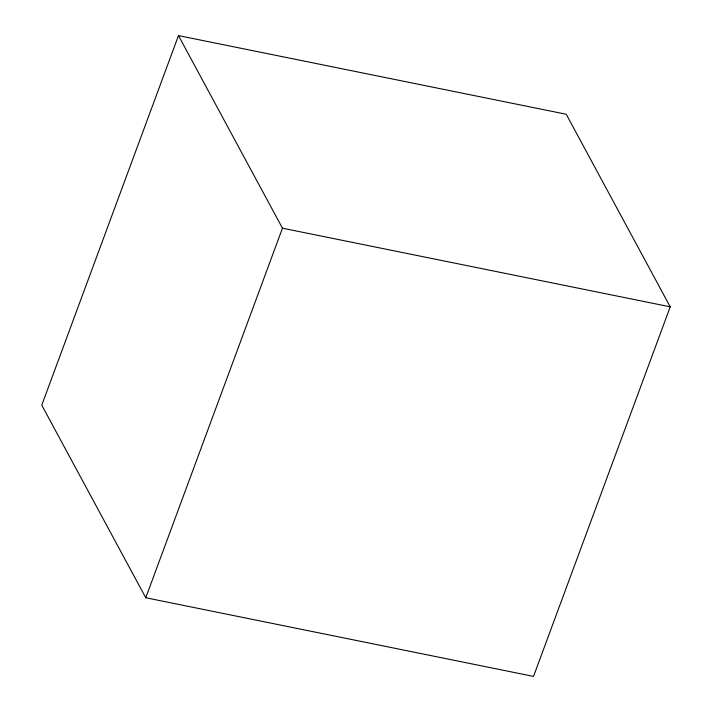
<?xml version="1.0" encoding="UTF-8"?>
<svg xmlns="http://www.w3.org/2000/svg" width="712" height="712" viewBox="0 0 712 712"><rect width="100%" height="100%" fill="white"/><g stroke="black" fill="none" stroke-linecap="round" stroke-linejoin="round"><path stroke-width="1.07" d="M178.481 35.6L41.777 405.164L145.764 597.751L533.519 676.4L670.223 306.836L566.236 114.249L178.481 35.6L282.468 228.196L145.764 597.751M282.468 228.196L670.223 306.836"/></g></svg>
